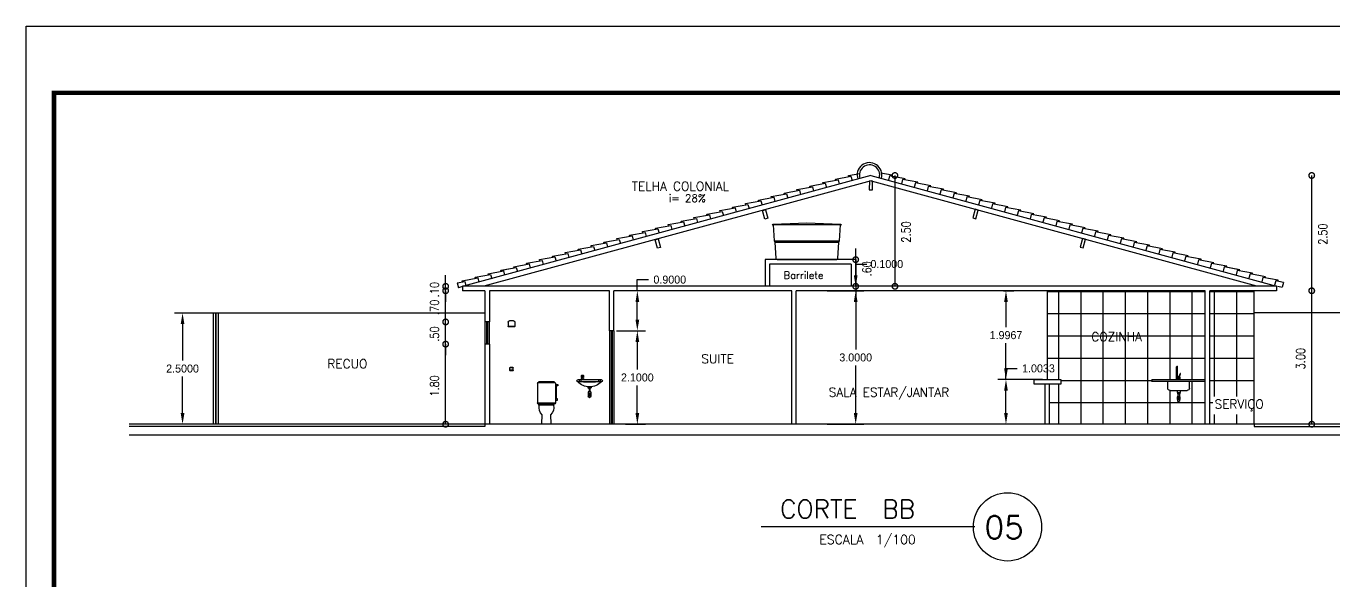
# Model space of a CAD drawing. Extents: x 1223 to 2114, y 507 to 973.
# Drawn here: x 1605.58 to 1634.99, y 630.42 to 642.89 of the extents above; entities that cross this region are included whole.
import ezdxf

# ---------------------------------------------------------------- set-up
doc = ezdxf.new("R2010")
doc.units = 0
doc.header["$MEASUREMENT"] = 0
doc.layers.get('0').update_dxf_attribs({"linetype": 'CONTINUOUS'})
doc.layers.get('DEFPOINTS').update_dxf_attribs({"linetype": 'CONTINUOUS'})
for name, color, linetype in [('BANHO_COZINHA', 7, 'CONTINUOUS'), ('CAIXA_DAGUA', 4, 'CONTINUOUS'), ('FORMATO', 4, 'CONTINUOUS'), ('JANELAS', 8, 'CONTINUOUS'), ('PAREDE', 2, 'CONTINUOUS'), ('PAREDES', 2, 'CONTINUOUS'), ('PILARES', 5, 'CONTINUOUS'), ('REBAIXO', 8, 'CONTINUOUS')]:
    doc.layers.add(name, color=color, linetype=linetype)
doc.styles.add('PADRAO_TXT', font='romans.shx')
doc.styles.add('REG80', font='romans.shx', dxfattribs={"width": 0.8, "height": 0.2})
doc.styles.add('ROMANS', font='romans', dxfattribs={"height": 0.1})
doc.dimstyles.get("Standard").update_dxf_attribs({"dimtxt": 0.18, "dimasz": 0.18, "dimexe": 0.18, "dimexo": 0.0625, "dimgap": 0.09, "dimtad": 0, "dimtih": 1, "dimtoh": 1, "dimdec": 4, "dimzin": 0, "dimdsep": 46, "dimtxsty": 'Standard', "dimcen": 0.09, "dimadec": 0, "dimazin": 0, "dimtfac": 1, "dimtdec": 4, "dimtofl": 0, "dimtmove": 0, "dimatfit": 3, "dimfxl": 0, "dimtolj": 1, "dimtzin": 0, "dimarcsym": 0})

# ---------------------------------------------------------------- blocks, each defined once
blk = doc.blocks.new('CUBA1F')
at = {"layer": 'BANHO_COZINHA'}
for p, q in [((-0.243, 0.8), (0.242, 0.8)), ((-0.243, 0.65), (-0.243, 0.8)), ((0.192, 0.6), (-0.193, 0.6)), ((0.14, 0.6), (-0.14, 0.6)), ((0.14, 0.6), (-0.14, 0.6)), ((0.032, 0.6), (-0.033, 0.6)), ((0.032, 0.595), (-0.033, 0.595)), ((0.242, 0.65), (0.242, 0.8)), ((0.032, 0.555), (-0.033, 0.555)), ((0.03, 0.452), (-0.03, 0.452)), ((0.03, 0.439), (-0.03, 0.439)), ((0.03, 0.431), (-0.03, 0.431)), ((0.03, 0.419), (-0.03, 0.419)), ((0.03, 0.41), (-0.03, 0.41)), ((0.03, 0.397), (-0.03, 0.397)), ((0.027, 0.545), (-0.027, 0.545)), ((0.027, 0.525), (-0.027, 0.525)), ((0.025, 0.47), (-0.025, 0.47))]:
    blk.add_line(p, q, dxfattribs=at)
for points in [[(-0.033, 0.6), (-0.033, 0.555)], [(0.032, 0.6), (0.032, 0.555)], [(-0.03, 0.452), (-0.03, 0.439)], [(-0.03, 0.431), (-0.03, 0.419)], [(-0.03, 0.41), (-0.03, 0.397)], [(-0.027, 0.545), (-0.027, 0.525)], [(-0.025, 0.555), (-0.025, 0.545)], [(-0.025, 0.47), (-0.025, 0.452)], [(-0.025, 0.439), (-0.025, 0.431)], [(-0.025, 0.419), (-0.025, 0.41)], [(-0.025, 0.397), (-0.025, 0.355)], [(-0.018, 0.525), (-0.018, 0.47)], [(0.018, 0.525), (0.018, 0.47)], [(0.025, 0.555), (0.025, 0.545)], [(0.025, 0.47), (0.025, 0.452)], [(0.025, 0.439), (0.025, 0.431)], [(0.025, 0.419), (0.025, 0.41)], [(0.025, 0.397), (0.025, 0.355)], [(0.027, 0.545), (0.027, 0.525)], [(0.03, 0.452), (0.03, 0.439)], [(0.03, 0.431), (0.03, 0.419)], [(0.03, 0.41), (0.03, 0.397)]]:
    blk.add_lwpolyline(points, dxfattribs=at)
for centre, radius, start, end in [((-0.193, 0.65), 0.05, 180, 270), ((0.192, 0.65), 0.05, 270, 0), ((0, 0.381), 0.0362, 226.3972, 313.6028)]:
    blk.add_arc(centre, radius, start, end, dxfattribs=at)
blk = doc.blocks.new('CXC1000L')
at = {"layer": 'CAIXA_DAGUA'}
for p, q in [((0.737, 0.425), (-0.737, 0.425)), ((0.722, 0.39), (-0.722, 0.39))]:
    blk.add_line(p, q, dxfattribs=at)
blk.add_lwpolyline([(-0.76, 0.8), (-0.78, 0.78), (0.78, 0.78), (0.76, 0.8), (0, 0.83)], close=True, dxfattribs=at)
blk.add_lwpolyline([(0.76, 0.78), (0.737, 0.425), (0.722, 0.39), (0.7, 0.027, -0.395965), (0.671, 0), (-0.671, 0, -0.395965), (-0.7, 0.027), (-0.722, 0.39), (-0.737, 0.425), (-0.76, 0.78)], format="xyb", dxfattribs=at)
blk = doc.blocks.new('VASOCXF')
at = {"layer": 'BANHO_COZINHA'}
for p, q in [((-0.195, 0.892), (-0.248, 0.892)), ((-0.248, 0.892), (-0.248, 0.862)), ((-0.195, 0.92), (-0.195, 0.48)), ((-0.193, 0.93), (0.203, 0.93)), ((-0.165, 0.95), (0.175, 0.95)), ((0.205, 0.92), (0.205, 0.48)), ((-0.248, 0.862), (-0.195, 0.862)), ((-0.223, 0.58), (-0.223, 0.862)), ((-0.195, 0.475), (0.205, 0.475)), ((-0.165, 0.45), (-0.156, 0.45)), ((-0.156, 0.45), (0.166, 0.45)), ((-0.156, 0.428), (0.166, 0.428)), ((0.166, 0.45), (0.175, 0.45)), ((-0.099, 0.01), (-0.09, 0.21)), ((-0.089, 0), (0.1, 0)), ((0.11, 0.01), (0.1, 0.21))]:
    blk.add_line(p, q, dxfattribs=at)
blk.add_lwpolyline([(-0.206, 0.58), (-0.239, 0.58), (-0.239, 0.535), (-0.206, 0.535)], close=True, dxfattribs=at)
for centre, radius, start, end in [((-0.165, 0.92), 0.03, 90, 180), ((0.175, 0.92), 0.03, 0, 90), ((-0.165, 0.48), 0.03, 180, 270), ((-0.155, 0.439), 0.0111, 95.7268, 264.2732), ((0.07, 0.377), 0.231, 167.3181, 226.3748), ((-0.059, 0.377), 0.231, 313.6252, 12.6819), ((0.165, 0.439), 0.0111, 275.7268, 84.2732), ((0.175, 0.48), 0.03, 270, 0), ((-0.089, 0.01), 0.01, 177.2737, 270), ((0.1, 0.01), 0.01, 270, 2.7263)]:
    blk.add_arc(centre, radius, start, end, dxfattribs=at)
blk = doc.blocks.new('CHUVF')
at = {"layer": 'BANHO_COZINHA'}
for p, q in [((-0.076, 2.23), (-0.076, 2.138)), ((-0.066, 2.119), (-0.073, 2.131)), ((-0.066, 2.128), (0.066, 2.128)), ((-0.066, 2.119), (0.066, 2.119)), ((-0.046, 2.26), (0.046, 2.26)), ((0.066, 2.119), (0.073, 2.131)), ((0.076, 2.23), (0.076, 2.138)), ((-0.039, 1.145), (-0.039, 1.197)), ((-0.039, 1.197), (0.039, 1.197)), ((-0.029, 1.207), (0.029, 1.207)), ((0.039, 1.145), (0.039, 1.197)), ((-0.039, 1.145), (0.039, 1.145)), ((-0.029, 1.135), (0.029, 1.135))]:
    blk.add_line(p, q, dxfattribs=at)
for centre, radius, start, end in [((-0.046, 2.23), 0.03, 90, 180), ((-0.066, 2.138), 0.01, 180, 270), ((0.046, 2.23), 0.03, 0, 90), ((0.066, 2.138), 0.01, 270, 0), ((-0.029, 1.197), 0.01, 90, 180), ((0.029, 1.197), 0.01, 0, 90), ((-0.029, 1.145), 0.01, 180, 270), ((0.029, 1.145), 0.01, 270, 360)]:
    blk.add_arc(centre, radius, start, end, dxfattribs=at)
blk = doc.blocks.new('LAVAT2F')
at = {"layer": 'BANHO_COZINHA'}
for p, q in [((0.136, 0.891), (0.136, 0.857)), ((0.186, 0.886), (0.136, 0.886)), ((0.186, 0.884), (0.136, 0.884)), ((0.177, 0.9), (0.145, 0.9)), ((0.186, 0.891), (0.186, 0.857)), ((-0.266, 0.8), (0.266, 0.8)), ((-0.266, 0.756), (0.266, 0.756)), ((-0.235, 0.8), (-0.235, 0.756)), ((-0.198, 0.8), (-0.198, 0.756)), ((-0.034, 0.641), (-0.034, 0.621)), ((-0.034, 0.624), (0.038, 0.624)), ((-0.034, 0.621), (-0.014, 0.601)), ((-0.034, 0.621), (0.038, 0.621)), ((-0.023, 0.621), (0.027, 0.621)), ((-0.014, 0.601), (0.018, 0.601)), ((-0.008, 0.601), (-0.008, 0.531)), ((0.012, 0.601), (0.012, 0.531)), ((0.018, 0.601), (0.038, 0.621)), ((0.038, 0.641), (0.038, 0.621)), ((0.136, 0.822), (0.136, 0.806)), ((0.186, 0.806), (0.136, 0.806)), ((0.143, 0.821), (0.154, 0.877)), ((0.179, 0.821), (0.143, 0.821)), ((0.148, 0.848), (0.145, 0.848)), ((0.145, 0.831), (0.145, 0.831)), ((0.15, 0.8), (0.15, 0.806)), ((0.154, 0.877), (0.167, 0.877)), ((0.179, 0.821), (0.167, 0.877)), ((0.17, 0.8), (0.17, 0.806)), ((0.177, 0.848), (0.173, 0.848)), ((0.177, 0.831), (0.177, 0.831)), ((0.186, 0.822), (0.186, 0.806)), ((0.198, 0.8), (0.198, 0.756)), ((0.235, 0.8), (0.235, 0.756)), ((-0.03, 0.491), (0.034, 0.491)), ((-0.03, 0.491), (-0.03, 0.486)), ((-0.03, 0.486), (0.034, 0.486)), ((-0.03, 0.479), (0.034, 0.479)), ((-0.03, 0.479), (-0.03, 0.474)), ((-0.03, 0.474), (0.034, 0.474)), ((-0.03, 0.466), (0.034, 0.466)), ((-0.03, 0.466), (-0.03, 0.461)), ((-0.03, 0.461), (0.034, 0.461)), ((-0.03, 0.436), (0.034, 0.436)), ((-0.03, 0.436), (-0.03, 0.431)), ((-0.03, 0.431), (0.034, 0.431)), ((-0.028, 0.531), (0.032, 0.531)), ((-0.028, 0.531), (-0.028, 0.491)), ((-0.028, 0.486), (-0.028, 0.479)), ((-0.028, 0.474), (-0.028, 0.466)), ((-0.028, 0.461), (-0.028, 0.436)), ((-0.028, 0.431), (-0.028, 0.426)), ((0.032, 0.531), (0.032, 0.491)), ((0.032, 0.486), (0.032, 0.479)), ((0.032, 0.474), (0.032, 0.466)), ((0.032, 0.461), (0.032, 0.436)), ((0.032, 0.431), (0.032, 0.426)), ((0.034, 0.491), (0.034, 0.486)), ((0.034, 0.479), (0.034, 0.474)), ((0.034, 0.466), (0.034, 0.461)), ((0.034, 0.436), (0.034, 0.431))]:
    blk.add_line(p, q, dxfattribs=at)
for centre, radius, start, end in [((0.145, 0.891), 0.009, 90, 180), ((0.177, 0.891), 0.009, 0, 90), ((-0.266, 0.778), 0.0221, 90, 270), ((0, 1.005), 0.365, 223.0946, 316.9054), ((0, 3.752), 3.009, 264.9215, 275.0785), ((0.145, 0.857), 0.009, 180, 270), ((0.145, 0.822), 0.009, 90, 180), ((0.161, 0.873), 0.00817, 32.9909, 147.0091), ((0.177, 0.857), 0.009, 270, 0), ((0.177, 0.822), 0.009, 0, 90), ((0.266, 0.778), 0.0221, 270, 90), ((0.002, 0.426), 0.03, 180, 0)]:
    blk.add_arc(centre, radius, start, end, dxfattribs=at)
blk = doc.blocks.new('*X214')
at = {"color": 0}
for p, q in [((1628.551, 636.932), (1632.101, 636.932)), ((1628.809, 634.95), (1628.809, 636.946)), ((1629.309, 633.946), (1629.309, 636.946)), ((1629.809, 633.946), (1629.809, 636.946)), ((1630.309, 633.946), (1630.309, 636.946)), ((1630.809, 633.946), (1630.809, 636.946)), ((1631.309, 634.946), (1631.309, 636.946)), ((1631.809, 634.946), (1631.809, 636.946)), ((1632.201, 636.932), (1633.201, 636.932)), ((1632.309, 634.566), (1632.309, 636.946)), ((1632.809, 634.566), (1632.809, 636.946)), ((1628.551, 636.432), (1632.101, 636.432)), ((1632.201, 636.432), (1633.201, 636.432)), ((1628.551, 635.932), (1632.101, 635.932)), ((1632.201, 635.932), (1633.201, 635.932)), ((1628.551, 635.432), (1632.101, 635.432)), ((1632.201, 635.432), (1633.201, 635.432)), ((1628.809, 633.946), (1628.809, 634.85)), ((1628.851, 634.932), (1630.901, 634.932)), ((1631.309, 633.946), (1631.309, 634.707)), ((1631.809, 633.946), (1631.809, 634.907)), ((1632.201, 634.932), (1633.201, 634.932)), ((1628.601, 634.432), (1632.101, 634.432)), ((1632.201, 634.432), (1632.274, 634.432)), ((1632.309, 633.946), (1632.309, 634.166)), ((1632.809, 633.946), (1632.809, 634.166))]:
    blk.add_line(p, q, dxfattribs=at)
blk = doc.blocks.new('*D621')
at = {"layer": 'DEFPOINTS', "color": 0, "transparency": 16777216}
for p in [(1609.101, 636.446), (1610.472, 636.446), (1610.472, 633.946)]:
    blk.add_point(p, dxfattribs=at)
at = {"layer": 'PAREDE', "color": 0, "lineweight": -2, "transparency": 16777216}
for p, q in [((1610.41, 636.446), (1608.921, 636.446)), ((1610.41, 633.946), (1608.921, 633.946))]:
    blk.add_line(p, q, dxfattribs=at)
at = {"layer": 'PAREDE', "color": 7, "lineweight": -2, "transparency": 16777216}
for p, q in [((1609.101, 636.196), (1609.101, 635.376)), ((1609.101, 634.196), (1609.101, 635.016))]:
    blk.add_line(p, q, dxfattribs=at)
at = {"layer": 'PAREDE', "color": 7, "transparency": 16777216}
for points in [[(1609.059, 636.196), (1609.143, 636.196), (1609.101, 636.446)], [(1609.059, 634.196), (1609.143, 634.196), (1609.101, 633.946)]]:
    blk.add_solid(points, dxfattribs=at)
at = {"layer": 'PAREDE', "color": 0, "transparency": 16777216, "insert": (1609.101, 635.196), "char_height": 0.18, "attachment_point": 5}
blk.add_mtext('\\A1;2.5000', dxfattribs=at)
blk = doc.blocks.new('*D622')
at = {"layer": 'DEFPOINTS', "color": 0, "transparency": 16777216}
for p in [(1618.801, 636.046), (1619.329, 636.046), (1619.002, 633.946)]:
    blk.add_point(p, dxfattribs=at)
at = {"layer": 'PAREDE', "color": 0, "lineweight": -2, "transparency": 16777216}
for p, q in [((1618.863, 636.046), (1619.509, 636.046)), ((1619.065, 633.946), (1619.509, 633.946))]:
    blk.add_line(p, q, dxfattribs=at)
at = {"layer": 'PAREDE', "color": 7, "lineweight": -2, "transparency": 16777216}
for p, q in [((1619.329, 635.796), (1619.329, 635.176)), ((1619.329, 634.196), (1619.329, 634.816))]:
    blk.add_line(p, q, dxfattribs=at)
at = {"layer": 'PAREDE', "color": 7, "transparency": 16777216}
for points in [[(1619.288, 635.796), (1619.371, 635.796), (1619.329, 636.046)], [(1619.288, 634.196), (1619.371, 634.196), (1619.329, 633.946)]]:
    blk.add_solid(points, dxfattribs=at)
at = {"layer": 'PAREDE', "color": 0, "transparency": 16777216, "insert": (1619.329, 634.996), "char_height": 0.18, "attachment_point": 5}
blk.add_mtext('\\A1;2.1000', dxfattribs=at)
blk = doc.blocks.new('*D623')
at = {"layer": 'DEFPOINTS', "color": 0, "transparency": 16777216}
for p in [(1619.329, 636.946), (1619.54, 636.946), (1618.801, 636.046)]:
    blk.add_point(p, dxfattribs=at)
at = {"layer": 'PAREDE', "color": 7, "lineweight": -2, "transparency": 16777216}
for p, q in [((1619.329, 636.946), (1619.329, 637.196)), ((1619.329, 637.196), (1619.579, 637.196)), ((1619.329, 636.296), (1619.329, 636.696))]:
    blk.add_line(p, q, dxfattribs=at)
at = {"layer": 'PAREDE', "color": 0, "lineweight": -2, "transparency": 16777216}
for p, q in [((1619.477, 636.946), (1619.149, 636.946)), ((1618.863, 636.046), (1619.509, 636.046))]:
    blk.add_line(p, q, dxfattribs=at)
at = {"layer": 'PAREDE', "color": 7, "transparency": 16777216}
for points in [[(1619.288, 636.696), (1619.371, 636.696), (1619.329, 636.946)], [(1619.288, 636.296), (1619.371, 636.296), (1619.329, 636.046)]]:
    blk.add_solid(points, dxfattribs=at)
at = {"layer": 'PAREDE', "color": 0, "transparency": 16777216, "insert": (1620.059, 637.196), "char_height": 0.18, "attachment_point": 5}
blk.add_mtext('\\A1;0.9000', dxfattribs=at)
blk = doc.blocks.new('*D624')
at = {"layer": 'DEFPOINTS', "color": 0, "transparency": 16777216}
for p in [(1623.534, 636.946), (1624.24, 636.946), (1623.534, 633.946)]:
    blk.add_point(p, dxfattribs=at)
at = {"layer": 'PAREDE', "color": 0, "lineweight": -2, "transparency": 16777216}
for p, q in [((1623.597, 636.946), (1624.42, 636.946)), ((1623.597, 633.946), (1624.42, 633.946))]:
    blk.add_line(p, q, dxfattribs=at)
at = {"layer": 'PAREDE', "color": 7, "lineweight": -2, "transparency": 16777216}
for p, q in [((1624.24, 636.696), (1624.24, 635.626)), ((1624.24, 634.196), (1624.24, 635.266))]:
    blk.add_line(p, q, dxfattribs=at)
at = {"layer": 'PAREDE', "color": 7, "transparency": 16777216}
for points in [[(1624.198, 636.696), (1624.282, 636.696), (1624.24, 636.946)], [(1624.198, 634.196), (1624.282, 634.196), (1624.24, 633.946)]]:
    blk.add_solid(points, dxfattribs=at)
at = {"layer": 'PAREDE', "color": 0, "transparency": 16777216, "insert": (1624.24, 635.446), "char_height": 0.18, "attachment_point": 5}
blk.add_mtext('\\A1;3.0000', dxfattribs=at)
blk = doc.blocks.new('*D625')
at = {"layer": 'DEFPOINTS', "color": 0, "transparency": 16777216}
for p in [(1624.24, 637.046), (1624.784, 637.046), (1623.534, 636.946)]:
    blk.add_point(p, dxfattribs=at)
at = {"layer": 'PAREDE', "color": 7, "lineweight": -2, "transparency": 16777216}
for p, q in [((1624.24, 637.296), (1624.24, 637.546)), ((1624.24, 637.546), (1624.49, 637.546)), ((1624.24, 636.696), (1624.24, 636.446))]:
    blk.add_line(p, q, dxfattribs=at)
at = {"layer": 'PAREDE', "color": 0, "lineweight": -2, "transparency": 16777216}
for p, q in [((1624.721, 637.046), (1624.06, 637.046)), ((1623.597, 636.946), (1624.42, 636.946))]:
    blk.add_line(p, q, dxfattribs=at)
at = {"layer": 'PAREDE', "color": 7, "transparency": 16777216}
for points in [[(1624.198, 637.296), (1624.282, 637.296), (1624.24, 637.046)], [(1624.198, 636.696), (1624.282, 636.696), (1624.24, 636.946)]]:
    blk.add_solid(points, dxfattribs=at)
at = {"layer": 'PAREDE', "color": 0, "transparency": 16777216, "insert": (1624.94, 637.546), "char_height": 0.18, "attachment_point": 5}
blk.add_mtext('\\A1;0.1000', dxfattribs=at)
blk = doc.blocks.new('_DOTSMALL')
at = {"color": 0, "linetype": 'ByBlock', "const_width": 0.5}
blk.add_lwpolyline([(-0.0625, 0, 1), (0.0625, 0, 1)], format="xyb", close=True, dxfattribs=at)
blk = doc.blocks.new('*U215')
at = {"color": 3, "style": 'REG80', "width": 0.8}
blk.add_text('.60', height=0.2, rotation=90, dxfattribs=at).set_placement((1624.59, 637.269))
blk = doc.blocks.new('*D626')
at = {"layer": 'DEFPOINTS', "color": 0, "transparency": 16777216}
for p in [(1627.62, 634.95), (1628.501, 634.95), (1628.501, 633.946)]:
    blk.add_point(p, dxfattribs=at)
at = {"layer": 'PAREDE', "color": 7, "lineweight": -2, "transparency": 16777216}
for p, q in [((1627.62, 634.95), (1627.62, 635.2)), ((1627.62, 635.2), (1627.87, 635.2)), ((1627.62, 634.196), (1627.62, 634.7))]:
    blk.add_line(p, q, dxfattribs=at)
at = {"layer": 'PAREDE', "color": 0, "lineweight": -2, "transparency": 16777216}
for p, q in [((1628.438, 634.95), (1627.44, 634.95)), ((1628.438, 633.946), (1627.44, 633.946))]:
    blk.add_line(p, q, dxfattribs=at)
at = {"layer": 'PAREDE', "color": 7, "transparency": 16777216}
for points in [[(1627.578, 634.7), (1627.661, 634.7), (1627.62, 634.95)], [(1627.578, 634.196), (1627.661, 634.196), (1627.62, 633.946)]]:
    blk.add_solid(points, dxfattribs=at)
at = {"layer": 'PAREDE', "color": 0, "transparency": 16777216, "insert": (1628.35, 635.2), "char_height": 0.18, "attachment_point": 5}
blk.add_mtext('\\A1;1.0033', dxfattribs=at)
blk = doc.blocks.new('*D627')
at = {"layer": 'DEFPOINTS', "color": 0, "transparency": 16777216}
for p in [(1627.501, 636.946), (1627.62, 636.946), (1628.501, 634.95)]:
    blk.add_point(p, dxfattribs=at)
at = {"layer": 'PAREDE', "color": 0, "lineweight": -2, "transparency": 16777216}
for p, q in [((1627.563, 636.946), (1627.8, 636.946)), ((1628.438, 634.95), (1627.44, 634.95))]:
    blk.add_line(p, q, dxfattribs=at)
at = {"layer": 'PAREDE', "color": 7, "lineweight": -2, "transparency": 16777216}
for p, q in [((1627.62, 636.696), (1627.62, 636.128)), ((1627.62, 635.2), (1627.62, 635.768))]:
    blk.add_line(p, q, dxfattribs=at)
at = {"layer": 'PAREDE', "color": 7, "transparency": 16777216}
for points in [[(1627.578, 636.696), (1627.661, 636.696), (1627.62, 636.946)], [(1627.578, 635.2), (1627.661, 635.2), (1627.62, 634.95)]]:
    blk.add_solid(points, dxfattribs=at)
at = {"layer": 'PAREDE', "color": 0, "transparency": 16777216, "insert": (1627.62, 635.948), "char_height": 0.18, "attachment_point": 5}
blk.add_mtext('\\A1;1.9967', dxfattribs=at)
blk = doc.blocks.new('*U101')
at = {"color": 3, "style": 'REG80', "width": 0.8}
blk.add_text('3.00', height=0.2, rotation=90, dxfattribs=at).set_placement((1634.346, 635.18))
blk = doc.blocks.new('*D100')
at = {"transparency": 16777216}
blk.add_line((1634.496, 633.946), (1634.496, 636.946), dxfattribs=at)
at = {"layer": 'DEFPOINTS', "color": 0, "transparency": 16777216}
for p in [(1632.201, 636.946), (1634.496, 636.946), (1632.201, 633.946)]:
    blk.add_point(p, dxfattribs=at)
at = {"transparency": 16777216, "xscale": 0.25, "yscale": 0.25, "zscale": 0.25}
for p, rotation in [((1634.496, 636.946), 90), ((1634.496, 633.946), 270)]:
    blk.add_blockref('_DOTSMALL', p, dxfattribs=dict(at, rotation=rotation))
at = {"layer": 'PILARES', "transparency": 16777216}
blk.add_blockref('*U101', (0, 0), dxfattribs=at)
blk = doc.blocks.new('*U103')
at = {"color": 3, "style": 'REG80', "width": 0.8}
blk.add_text('1.80', height=0.2, rotation=90, dxfattribs=at).set_placement((1614.868, 634.568))
blk = doc.blocks.new('*D102')
at = {"transparency": 16777216}
blk.add_line((1615.018, 633.946), (1615.018, 635.746), dxfattribs=at)
at = {"layer": 'DEFPOINTS', "color": 0, "transparency": 16777216}
for p in [(1615.018, 635.746), (1615.901, 635.746), (1615.901, 633.946)]:
    blk.add_point(p, dxfattribs=at)
at = {"transparency": 16777216, "xscale": 0.25, "yscale": 0.25, "zscale": 0.25}
for p, rotation in [((1615.018, 635.746), 90), ((1615.018, 633.946), 270)]:
    blk.add_blockref('_DOTSMALL', p, dxfattribs=dict(at, rotation=rotation))
at = {"layer": 'PILARES', "transparency": 16777216}
blk.add_blockref('*U103', (0, 0), dxfattribs=at)
blk = doc.blocks.new('*U105')
at = {"color": 3, "style": 'REG80', "width": 0.8}
blk.add_text('.50', height=0.2, rotation=90, dxfattribs=at).set_placement((1614.868, 635.802))
blk = doc.blocks.new('*D104')
at = {"transparency": 16777216}
for p, q in [((1615.018, 636.246), (1615.018, 636.496)), ((1615.018, 635.746), (1615.018, 636.246)), ((1615.018, 635.746), (1615.018, 635.496))]:
    blk.add_line(p, q, dxfattribs=at)
at = {"layer": 'DEFPOINTS', "color": 0, "transparency": 16777216}
for p in [(1615.018, 636.246), (1615.901, 636.246), (1615.901, 635.746)]:
    blk.add_point(p, dxfattribs=at)
at = {"transparency": 16777216, "xscale": 0.25, "yscale": 0.25, "zscale": 0.25}
for p, rotation in [((1615.018, 636.246), 270), ((1615.018, 635.746), 90)]:
    blk.add_blockref('_DOTSMALL', p, dxfattribs=dict(at, rotation=rotation))
at = {"layer": 'PILARES', "transparency": 16777216}
blk.add_blockref('*U105', (0, 0), dxfattribs=at)
blk = doc.blocks.new('*U107')
at = {"color": 3, "style": 'REG80', "width": 0.8}
blk.add_text('.70', height=0.2, rotation=90, dxfattribs=at).set_placement((1614.868, 636.402))
blk = doc.blocks.new('*D106')
at = {"transparency": 16777216}
blk.add_line((1615.018, 636.246), (1615.018, 636.946), dxfattribs=at)
at = {"layer": 'DEFPOINTS', "color": 0, "transparency": 16777216}
for p in [(1615.018, 636.946), (1615.901, 636.946), (1615.901, 636.246)]:
    blk.add_point(p, dxfattribs=at)
at = {"transparency": 16777216, "xscale": 0.25, "yscale": 0.25, "zscale": 0.25}
for p, rotation in [((1615.018, 636.946), 90), ((1615.018, 636.246), 270)]:
    blk.add_blockref('_DOTSMALL', p, dxfattribs=dict(at, rotation=rotation))
at = {"layer": 'PILARES', "transparency": 16777216}
blk.add_blockref('*U107', (0, 0), dxfattribs=at)
blk = doc.blocks.new('*U109')
at = {"color": 3, "style": 'REG80', "width": 0.8}
blk.add_text('.10', height=0.2, rotation=90, dxfattribs=at).set_placement((1614.868, 636.801))
blk = doc.blocks.new('*D108')
at = {"transparency": 16777216}
for p, q in [((1615.018, 637.045), (1615.018, 637.295)), ((1615.018, 636.946), (1615.018, 637.045)), ((1615.018, 636.946), (1615.018, 636.696))]:
    blk.add_line(p, q, dxfattribs=at)
at = {"layer": 'DEFPOINTS', "color": 0, "transparency": 16777216}
for p in [(1615.018, 637.045), (1615.874, 637.045), (1615.901, 636.946)]:
    blk.add_point(p, dxfattribs=at)
at = {"transparency": 16777216, "xscale": 0.25, "yscale": 0.25, "zscale": 0.25}
for p, rotation in [((1615.018, 637.045), 270), ((1615.018, 636.946), 90)]:
    blk.add_blockref('_DOTSMALL', p, dxfattribs=dict(at, rotation=rotation))
at = {"layer": 'PILARES', "transparency": 16777216}
blk.add_blockref('*U109', (0, 0), dxfattribs=at)

msp = doc.modelspace()

# ---------------------------------------------------------------- linework, layer by layer
at = {"color": 7, "linetype": 'ByBlock'}
for p, q in [((1625.12247, 639.53763), (1625.12247, 637.0463)), ((1624.24012, 637.6463), (1624.24012, 637.8963)), ((1624.24012, 637.0463), (1624.24012, 637.6463)), ((1624.24012, 637.0463), (1624.24012, 636.7963))]:
    msp.add_line(p, q, dxfattribs=at)
msp.add_line((1634.49557, 636.9463), (1634.49557, 639.53763))
msp.add_lwpolyline([(1642.70881, 642.89492), (1642.70881, 616.64492), (1605.58381, 616.64492), (1605.58381, 642.89492)], close=True)
at = {"const_width": 0.1}
msp.add_lwpolyline([(1642.08381, 641.39492), (1642.08381, 617.26992), (1606.20881, 617.26992), (1606.20881, 641.39492)], close=True, dxfattribs=at)
at = {"layer": 'BANHO_COZINHA'}
for p, q in [((1631.45579, 634.9463), (1631.45579, 635.23654)), ((1631.47838, 635.18428), (1631.45579, 635.18428)), ((1631.45807, 635.18675), (1631.45807, 635.23654)), ((1631.47611, 635.18675), (1631.45807, 635.18675)), ((1631.47611, 635.18675), (1631.47611, 635.23654)), ((1631.47838, 635.00182), (1631.47838, 635.23654)), ((1631.51463, 635.00182), (1631.53353, 635.08128)), ((1631.52566, 635.00182), (1631.54396, 635.0788)), ((1632.10073, 634.9463), (1630.90073, 634.9463)), ((1630.90073, 634.90695), (1630.90073, 634.9463)), ((1630.90073, 634.9463), (1630.90073, 634.90695)), ((1632.10073, 634.90695), (1630.90073, 634.90695)), ((1632.10073, 634.90695), (1632.10073, 634.9463))]:
    msp.add_line(p, q, dxfattribs=at)
for points in [[(1631.46655, 634.97775), (1631.53501, 634.97775), (1631.53501, 635.00182), (1631.46655, 635.00182)], [(1631.46679, 634.97775), (1631.53525, 634.97775), (1631.53525, 635.00182), (1631.46679, 635.00182)], [(1631.48693, 635.00182), (1631.51463, 635.00182), (1631.51463, 635.01735), (1631.48693, 635.01735)], [(1631.48717, 635.00182), (1631.51488, 635.00182), (1631.51488, 635.01735), (1631.48717, 635.01735)]]:
    msp.add_lwpolyline(points, close=True, dxfattribs=at)
for points in [[(1631.4713, 634.9463), (1631.4713, 634.97775), (1631.52835, 634.97775), (1631.52835, 634.9463)], [(1631.47154, 634.9463), (1631.47154, 634.97775), (1631.52859, 634.97775), (1631.52859, 634.9463)]]:
    msp.add_lwpolyline(points, dxfattribs=at)
for centre, radius, start, end in [((1631.46708, 635.23654), 0.01129, 0, 180), ((1631.46708, 635.23654), 0.00883, 0, 180), ((1631.53875, 635.08004), 0.00536, 346.620534, 166.620534)]:
    msp.add_arc(centre, radius, start, end, dxfattribs=at)
at = {"layer": 'DEFPOINTS', "color": 0, "linetype": 'ByBlock'}
for p in [(1624.58244, 639.53763), (1622.20468, 637.6463), (1624.24012, 637.6463), (1624.24012, 637.6463), (1622.30468, 637.5463), (1622.30468, 637.5463), (1624.78377, 637.0463), (1624.78377, 637.0463), (1625.12247, 637.0463)]:
    msp.add_point(p, dxfattribs=at)
at = {"layer": 'FORMATO'}
for p, q in [((1609.80073, 633.9463), (1609.80073, 636.4463)), ((1609.80073, 636.4463), (1609.90073, 636.4463)), ((1609.84073, 636.4463), (1609.84073, 633.9463)), ((1609.86073, 633.9463), (1609.86073, 636.4463)), ((1609.90073, 636.4463), (1609.90073, 633.9463))]:
    msp.add_line(p, q, dxfattribs=at)
at = {"layer": 'JANELAS'}
for p, q in [((1633.20073, 633.9463), (1633.20073, 636.9463)), ((1609.90073, 636.4463), (1615.90073, 636.4463)), ((1639.14073, 636.4463), (1633.20073, 636.4463)), ((1633.20073, 633.9463), (1633.20073, 633.9463)), ((1633.20073, 633.9463), (1633.20073, 633.8963)), ((1633.20073, 633.8963), (1639.8137, 633.8963)), ((1626.91623, 631.6381), (1622.11425, 631.6381))]:
    msp.add_line(p, q, dxfattribs=at)
msp.add_circle((1627.6547, 631.6381), 0.76764, dxfattribs=at)
at = {"layer": 'PAREDE'}
for p, q in [((1633.70073, 637.0463), (1615.40073, 637.0463)), ((1615.40073, 637.0463), (1615.40073, 636.9463)), ((1633.70073, 637.0463), (1633.70073, 636.9463)), ((1615.90073, 636.9463), (1615.40073, 636.9463)), ((1615.90073, 636.9463), (1615.90073, 636.2463)), ((1616.00073, 636.9463), (1616.00073, 636.2463)), ((1618.70073, 636.9463), (1616.00073, 636.9463)), ((1618.70073, 636.0463), (1618.70073, 636.9463)), ((1618.80073, 636.0463), (1618.80073, 636.9463)), ((1622.80073, 636.9463), (1618.80073, 636.9463)), ((1622.80073, 633.9463), (1622.80073, 636.9463)), ((1622.90073, 633.9463), (1622.90073, 636.9463)), ((1632.10073, 636.9463), (1622.90073, 636.9463)), ((1632.10073, 633.9463), (1632.10073, 636.9463)), ((1633.70073, 636.9463), (1632.20073, 636.9463)), ((1632.20073, 633.9463), (1632.20073, 636.9463)), ((1616.00073, 636.2463), (1615.90073, 636.2463)), ((1618.80073, 636.0463), (1618.70073, 636.0463)), ((1616.00073, 635.7463), (1615.90073, 635.7463)), ((1615.90073, 635.7463), (1615.90073, 633.9463)), ((1616.00073, 635.7463), (1616.00073, 633.9463)), ((1612.80073, 633.9463), (1607.90073, 633.9463)), ((1636.30073, 633.9463), (1612.80073, 633.9463)), ((1612.80073, 633.6963), (1607.90073, 633.6963)), ((1636.30073, 633.6963), (1612.80073, 633.6963))]:
    msp.add_line(p, q, dxfattribs=at)
at = {"layer": 'REBAIXO'}
for p, q in [((1624.58244, 639.53763), (1615.42232, 637.0463)), ((1624.58593, 639.41422), (1615.87957, 637.0463)), ((1623.49827, 639.37749), (1623.84387, 639.44039)), ((1623.50502, 639.35267), (1623.49827, 639.37749)), ((1623.78775, 639.45622), (1624.13336, 639.51913)), ((1623.7945, 639.43141), (1623.78775, 639.45622)), ((1623.84387, 639.44039), (1623.87012, 639.3439)), ((1624.07724, 639.53495), (1624.33066, 639.58108)), ((1624.08399, 639.51014), (1624.07724, 639.53495)), ((1624.13336, 639.51913), (1624.1596, 639.42263)), ((1624.58244, 639.53763), (1633.70073, 637.0463)), ((1624.58593, 639.41422), (1633.25752, 637.05576)), ((1625.05984, 639.54441), (1624.80642, 639.59054)), ((1625.00372, 639.52858), (1624.97748, 639.43209)), ((1625.34933, 639.46568), (1625.00372, 639.52858)), ((1625.05309, 639.5196), (1625.05984, 639.54441)), ((1625.29321, 639.44985), (1625.26696, 639.35336)), ((1625.63881, 639.38695), (1625.29321, 639.44985)), ((1625.34258, 639.44087), (1625.34933, 639.46568)), ((1625.58269, 639.37112), (1625.55645, 639.27462)), ((1625.58269, 639.37112), (1625.55645, 639.27462)), ((1625.9283, 639.30821), (1625.58269, 639.37112)), ((1625.63206, 639.36213), (1625.63881, 639.38695)), ((1622.34033, 639.06256), (1622.68594, 639.12546)), ((1622.62982, 639.14129), (1622.97542, 639.2042)), ((1622.63657, 639.11648), (1622.62982, 639.14129)), ((1622.68594, 639.12546), (1622.71218, 639.02897)), ((1622.9193, 639.22002), (1623.26491, 639.28293)), ((1622.92605, 639.19521), (1622.9193, 639.22002)), ((1622.97542, 639.2042), (1623.00167, 639.1077)), ((1623.20879, 639.29875), (1623.55439, 639.36166)), ((1623.21553, 639.27394), (1623.20879, 639.29875)), ((1623.26491, 639.28293), (1623.29115, 639.18643)), ((1623.55439, 639.36166), (1623.58063, 639.26517)), ((1623.55439, 639.36166), (1623.58063, 639.26517)), ((1625.87217, 639.29239), (1625.84593, 639.19589)), ((1626.21778, 639.22948), (1625.87217, 639.29239)), ((1625.92155, 639.2834), (1625.9283, 639.30821)), ((1626.16166, 639.21365), (1626.13541, 639.11716)), ((1626.50726, 639.15075), (1626.16166, 639.21365)), ((1626.21103, 639.20467), (1626.21778, 639.22948)), ((1626.45114, 639.13492), (1626.4249, 639.03843)), ((1626.79675, 639.07201), (1626.45114, 639.13492)), ((1626.50052, 639.12593), (1626.50726, 639.15075)), ((1626.79, 639.0472), (1626.79675, 639.07201)), ((1621.1824, 638.74762), (1621.528, 638.81053)), ((1621.47188, 638.82636), (1621.81749, 638.88926)), ((1621.47863, 638.80154), (1621.47188, 638.82636)), ((1621.528, 638.81053), (1621.55425, 638.71404)), ((1621.528, 638.81053), (1621.55425, 638.71404)), ((1621.76136, 638.90509), (1622.10697, 638.968)), ((1621.76811, 638.88028), (1621.76136, 638.90509)), ((1621.81749, 638.88926), (1621.84373, 638.79277)), ((1621.81749, 638.88926), (1621.84373, 638.79277)), ((1622.05085, 638.98382), (1622.39645, 639.04673)), ((1622.0576, 638.95901), (1622.05085, 638.98382)), ((1622.10697, 638.968), (1622.13321, 638.8715)), ((1622.34708, 639.03774), (1622.34033, 639.06256)), ((1622.39645, 639.04673), (1622.4227, 638.95023)), ((1626.74063, 639.05619), (1626.71438, 638.95969)), ((1627.08623, 638.99328), (1626.74063, 639.05619)), ((1627.03011, 638.97745), (1627.00387, 638.88096)), ((1627.37572, 638.91455), (1627.03011, 638.97745)), ((1627.07948, 638.96847), (1627.08623, 638.99328)), ((1627.3196, 638.89872), (1627.29335, 638.80223)), ((1627.3196, 638.89872), (1627.29335, 638.80223)), ((1627.6652, 638.83581), (1627.3196, 638.89872)), ((1627.36897, 638.88973), (1627.37572, 638.91455)), ((1627.60908, 638.81999), (1627.58284, 638.72349)), ((1627.60908, 638.81999), (1627.58284, 638.72349)), ((1627.95469, 638.75708), (1627.60908, 638.81999)), ((1627.65845, 638.811), (1627.6652, 638.83581)), ((1620.02446, 638.43269), (1620.37006, 638.4956)), ((1620.31394, 638.51143), (1620.65955, 638.57433)), ((1620.32069, 638.48661), (1620.31394, 638.51143)), ((1620.37006, 638.4956), (1620.39631, 638.3991)), ((1620.60343, 638.59016), (1620.94903, 638.65306)), ((1620.61018, 638.56535), (1620.60343, 638.59016)), ((1620.65955, 638.57433), (1620.68579, 638.47784)), ((1620.89291, 638.66889), (1621.23852, 638.7318)), ((1620.89966, 638.64408), (1620.89291, 638.66889)), ((1620.94903, 638.65306), (1620.97528, 638.55657)), ((1621.18914, 638.72281), (1621.1824, 638.74762)), ((1621.23852, 638.7318), (1621.26476, 638.6353)), ((1627.89856, 638.74126), (1627.87232, 638.64476)), ((1628.24417, 638.67835), (1627.89856, 638.74126)), ((1627.94794, 638.73227), (1627.95469, 638.75708)), ((1628.18805, 638.66252), (1628.1618, 638.56603)), ((1628.53365, 638.59962), (1628.18805, 638.66252)), ((1628.23742, 638.65354), (1628.24417, 638.67835)), ((1628.47753, 638.58379), (1628.45129, 638.4873)), ((1628.82314, 638.52088), (1628.47753, 638.58379)), ((1628.52691, 638.5748), (1628.53365, 638.59962)), ((1628.76702, 638.50506), (1628.74077, 638.40856)), ((1629.11262, 638.44215), (1628.76702, 638.50506)), ((1628.81639, 638.49607), (1628.82314, 638.52088)), ((1619.15601, 638.19649), (1619.50161, 638.2594)), ((1619.16275, 638.17168), (1619.15601, 638.19649)), ((1619.44549, 638.27523), (1619.7911, 638.33813)), ((1619.45224, 638.25041), (1619.44549, 638.27523)), ((1619.50161, 638.2594), (1619.52786, 638.16291)), ((1619.73497, 638.35396), (1620.08058, 638.41687)), ((1619.74172, 638.32915), (1619.73497, 638.35396)), ((1619.7911, 638.33813), (1619.81734, 638.24164)), ((1619.7911, 638.33813), (1619.81734, 638.24164)), ((1620.03121, 638.40788), (1620.02446, 638.43269)), ((1620.08058, 638.41687), (1620.10682, 638.32037)), ((1629.0565, 638.42632), (1629.03026, 638.32983)), ((1629.40211, 638.36342), (1629.0565, 638.42632)), ((1629.10587, 638.41734), (1629.11262, 638.44215)), ((1629.34599, 638.34759), (1629.31974, 638.2511)), ((1629.34599, 638.34759), (1629.31974, 638.2511)), ((1629.69159, 638.28468), (1629.34599, 638.34759)), ((1629.39536, 638.3386), (1629.40211, 638.36342)), ((1629.63547, 638.26886), (1629.60923, 638.17236)), ((1629.98107, 638.20595), (1629.63547, 638.26886)), ((1629.68484, 638.25987), (1629.69159, 638.28468)), ((1629.92495, 638.19013), (1629.89871, 638.09363)), ((1630.27056, 638.12722), (1629.92495, 638.19013)), ((1629.97433, 638.18114), (1629.98107, 638.20595)), ((1617.99807, 637.88156), (1618.34367, 637.94447)), ((1618.28755, 637.96029), (1618.63316, 638.0232)), ((1618.2943, 637.93548), (1618.28755, 637.96029)), ((1618.34367, 637.94447), (1618.36992, 637.84797)), ((1618.57704, 638.03903), (1618.92264, 638.10193)), ((1618.58379, 638.01421), (1618.57704, 638.03903)), ((1618.63316, 638.0232), (1618.6594, 637.92671)), ((1618.86652, 638.11776), (1619.21213, 638.18067)), ((1618.87327, 638.09295), (1618.86652, 638.11776)), ((1618.92264, 638.10193), (1618.94889, 638.00544)), ((1619.21213, 638.18067), (1619.23837, 638.08417)), ((1630.21444, 638.11139), (1630.18819, 638.0149)), ((1630.56004, 638.04849), (1630.21444, 638.11139)), ((1630.26381, 638.10241), (1630.27056, 638.12722)), ((1630.50392, 638.03266), (1630.47768, 637.93616)), ((1630.84953, 637.96975), (1630.50392, 638.03266)), ((1630.55329, 638.02367), (1630.56004, 638.04849)), ((1630.79341, 637.95393), (1630.76716, 637.85743)), ((1631.13901, 637.89102), (1630.79341, 637.95393)), ((1630.84278, 637.94494), (1630.84953, 637.96975)), ((1616.84013, 637.56663), (1617.18574, 637.62954)), ((1617.12962, 637.64536), (1617.47522, 637.70827)), ((1617.13637, 637.62055), (1617.12962, 637.64536)), ((1617.18574, 637.62954), (1617.21198, 637.53304)), ((1617.4191, 637.7241), (1617.76471, 637.787)), ((1617.42585, 637.69928), (1617.4191, 637.7241)), ((1617.47522, 637.70827), (1617.50147, 637.61177)), ((1617.70858, 637.80283), (1618.05419, 637.86574)), ((1617.71533, 637.77802), (1617.70858, 637.80283)), ((1617.71533, 637.77802), (1617.70858, 637.80283)), ((1617.76471, 637.787), (1617.79095, 637.69051)), ((1617.76471, 637.787), (1617.79095, 637.69051)), ((1618.00482, 637.85675), (1617.99807, 637.88156)), ((1618.05419, 637.86574), (1618.08043, 637.76924)), ((1624.24012, 637.6463), (1622.20468, 637.6463)), ((1622.20468, 637.6463), (1622.20468, 637.0463)), ((1624.24012, 637.6463), (1624.24012, 637.05619)), ((1631.08289, 637.87519), (1631.05665, 637.7787)), ((1631.4285, 637.81229), (1631.08289, 637.87519)), ((1631.13226, 637.86621), (1631.13901, 637.89102)), ((1631.37238, 637.79646), (1631.34613, 637.69997)), ((1631.37238, 637.79646), (1631.34613, 637.69997)), ((1631.71798, 637.73355), (1631.37238, 637.79646)), ((1631.42175, 637.78747), (1631.4285, 637.81229)), ((1631.42175, 637.78747), (1631.4285, 637.81229)), ((1631.66186, 637.71773), (1631.63562, 637.62123)), ((1632.00746, 637.65482), (1631.66186, 637.71773)), ((1631.71123, 637.70874), (1631.71798, 637.73355)), ((1631.95134, 637.63899), (1631.9251, 637.5425)), ((1632.29695, 637.57609), (1631.95134, 637.63899)), ((1632.00072, 637.63001), (1632.00746, 637.65482)), ((1615.6822, 637.2517), (1616.0278, 637.31461)), ((1615.97168, 637.33043), (1616.31728, 637.39334)), ((1615.97843, 637.30562), (1615.97168, 637.33043)), ((1616.0278, 637.31461), (1616.05404, 637.21811)), ((1616.26116, 637.40916), (1616.60677, 637.47207)), ((1616.26791, 637.38435), (1616.26116, 637.40916)), ((1616.31054, 637.41815), (1616.60677, 637.47207)), ((1616.31054, 637.41815), (1616.34353, 637.29684)), ((1616.31728, 637.39334), (1616.34353, 637.29684)), ((1616.55065, 637.4879), (1616.89625, 637.5508)), ((1616.5574, 637.46308), (1616.55065, 637.4879)), ((1616.5574, 637.46308), (1616.55065, 637.4879)), ((1616.5574, 637.46308), (1616.55065, 637.4879)), ((1616.5574, 637.46308), (1616.55065, 637.4879)), ((1616.60677, 637.47207), (1616.63301, 637.37558)), ((1616.60677, 637.47207), (1616.63301, 637.37558)), ((1616.60677, 637.47207), (1616.63301, 637.37558)), ((1616.60677, 637.47207), (1616.63301, 637.37558)), ((1616.84688, 637.54182), (1616.84013, 637.56663)), ((1616.89625, 637.5508), (1616.9225, 637.45431)), ((1624.14012, 637.5463), (1622.30468, 637.5463)), ((1622.30468, 637.5463), (1622.30468, 637.0463)), ((1624.14012, 637.5463), (1624.14012, 637.05619)), ((1632.24083, 637.56026), (1632.21458, 637.46377)), ((1632.58643, 637.49736), (1632.24083, 637.56026)), ((1632.2902, 637.55128), (1632.29695, 637.57609)), ((1632.53031, 637.48153), (1632.50407, 637.38503)), ((1632.53031, 637.48153), (1632.50407, 637.38503)), ((1632.53031, 637.48153), (1632.50407, 637.38503)), ((1632.53031, 637.48153), (1632.50407, 637.38503)), ((1632.87592, 637.41862), (1632.53031, 637.48153)), ((1632.82655, 637.42761), (1632.53031, 637.48153)), ((1632.57968, 637.47254), (1632.58643, 637.49736)), ((1632.57968, 637.47254), (1632.58643, 637.49736)), ((1632.57968, 637.47254), (1632.58643, 637.49736)), ((1632.57968, 637.47254), (1632.58643, 637.49736)), ((1632.82655, 637.42761), (1632.79355, 637.3063)), ((1632.8198, 637.4028), (1632.79355, 637.3063)), ((1633.1654, 637.33989), (1632.8198, 637.4028)), ((1632.86917, 637.39381), (1632.87592, 637.41862)), ((1633.10928, 637.32406), (1633.08304, 637.22757)), ((1633.45489, 637.26116), (1633.10928, 637.32406)), ((1633.15865, 637.31508), (1633.1654, 637.33989)), ((1615.27553, 637.12559), (1615.44883, 637.15714)), ((1615.27553, 637.12559), (1615.30572, 637.01458)), ((1615.40073, 637.04042), (1615.30572, 637.01458)), ((1615.39271, 637.17297), (1615.73832, 637.23587)), ((1615.39946, 637.14815), (1615.39271, 637.17297)), ((1615.39946, 637.14815), (1615.39271, 637.17297)), ((1615.44883, 637.15714), (1615.47508, 637.06064)), ((1615.44883, 637.15714), (1615.47508, 637.06064)), ((1615.68894, 637.22689), (1615.6822, 637.2517)), ((1615.73832, 637.23587), (1615.76456, 637.13938)), ((1633.39877, 637.24533), (1633.37252, 637.14884)), ((1633.74437, 637.18242), (1633.39877, 637.24533)), ((1633.44814, 637.23634), (1633.45489, 637.26116)), ((1633.68825, 637.1666), (1633.66201, 637.0701)), ((1633.68825, 637.1666), (1633.66201, 637.0701)), ((1633.86156, 637.13505), (1633.68825, 637.1666)), ((1633.73636, 637.04988), (1633.83136, 637.02404)), ((1633.73762, 637.15761), (1633.74437, 637.18242)), ((1633.73762, 637.15761), (1633.74437, 637.18242)), ((1633.86156, 637.13505), (1633.83136, 637.02404)), ((1628.55073, 634.94962), (1628.55073, 636.9463)), ((1615.90073, 636.2463), (1615.90073, 635.7463)), ((1615.94073, 635.7463), (1615.94073, 636.2463)), ((1615.96073, 636.2463), (1615.96073, 635.7463)), ((1616.00073, 635.7463), (1616.00073, 636.2463)), ((1618.70073, 636.0463), (1618.70073, 633.9463)), ((1618.74073, 636.0463), (1618.74073, 633.9463)), ((1618.76073, 636.0463), (1618.76073, 633.9463)), ((1618.80073, 636.0463), (1618.80073, 633.9463)), ((1628.50073, 633.9463), (1628.50073, 634.84962)), ((1628.60073, 633.9463), (1628.60073, 634.84962)), ((1615.90073, 633.8963), (1607.90073, 633.8963)), ((1615.90073, 633.9463), (1615.90073, 633.8963))]:
    msp.add_line(p, q, dxfattribs=at)
for points in [[(1624.54596, 639.21516), (1624.61594, 639.21341), (1624.62092, 639.41335), (1624.55094, 639.4151)], [(1622.26357, 638.57547), (1622.1961, 638.55685), (1622.1429, 638.74964), (1622.21038, 638.76826)], [(1626.87351, 638.58493), (1626.94099, 638.56631), (1626.99418, 638.7591), (1626.9267, 638.77772)], [(1619.85121, 637.91936), (1619.78373, 637.90074), (1619.73053, 638.09354), (1619.79801, 638.11215)], [(1629.28588, 637.92882), (1629.35335, 637.9102), (1629.40655, 638.10299), (1629.33907, 638.12161)], [(1628.85073, 634.94962), (1628.85073, 634.84962), (1628.25073, 634.84962), (1628.25073, 634.94962)]]:
    msp.add_lwpolyline(points, close=True, dxfattribs=at)
for radius in [0.27878, 0.22878]:
    msp.add_arc((1624.55115, 639.54804), radius, 344.784924, 199.79118, dxfattribs=at)

# ---------------------------------------------------------------- block references
at = {"color": 7, "linetype": 'ByBlock', "xscale": -0.25, "yscale": 0.25, "zscale": 0.25}
for p, rotation in [((1625.12247, 639.53763), 270), ((1624.24012, 637.6463), 90), ((1624.24012, 637.0463), 270), ((1625.12247, 637.0463), 90)]:
    msp.add_blockref('_DOTSMALL', p, dxfattribs=dict(at, rotation=rotation))
at = {"xscale": -0.25, "yscale": 0.25, "zscale": 0.25}
for p, rotation in [((1634.49557, 639.53763), 270), ((1634.49557, 636.9463), 90)]:
    msp.add_blockref('_DOTSMALL', p, dxfattribs=dict(at, rotation=rotation))
at = {"layer": 'PILARES'}
msp.add_blockref('*U215', (0, 0), dxfattribs=at)
at = {"layer": 'REBAIXO', "xscale": -1}
for name, p in [('CXC1000L', (1623.14138, 637.6463)), ('CHUVF', (1616.50001, 634.01385)), ('LAVAT2F', (1618.25459, 634.1463)), ('VASOCXF', (1617.29019, 633.9463)), ('CUBA1F', (1631.50073, 634.10695))]:
    msp.add_blockref(name, p, dxfattribs=at)
at = {"layer": 'REBAIXO', "linetype": 'Continuous'}
msp.add_blockref('*X214', (0, 0), dxfattribs=at)

# ---------------------------------------------------------------- texts
at = {"color": 3, "style": 'REG80', "width": 0.8}
msp.add_text('2.50', height=0.2, rotation=90, dxfattribs=at).set_placement((1634.84557, 637.97911))
at = {"layer": 'JANELAS'}
for s, height, style, p in [('i= 28%', 0.17, 'PADRAO_TXT', (1620.03586, 638.94145)), (' ESCALA  1/100', 0.2047032, 'ROMANS', (1623.28301, 631.25112))]:
    msp.add_text(s, height=height, dxfattribs=dict(at, style=style)).set_placement(p)
at = {"layer": 'PAREDE'}
for s, height, style, p in [('TELHA COLONIAL', 0.2, 'PADRAO_TXT', (1619.20522, 639.19645)), ('COZINHA', 0.2, 'PADRAO_TXT', (1629.53636, 635.81235)), ('RECUO', 0.2, 'PADRAO_TXT', (1612.35903, 635.20588)), ('SUITE', 0.2, 'PADRAO_TXT', (1620.76933, 635.31616)), ('SALA ESTAR/JANTAR', 0.2, 'PADRAO_TXT', (1623.63309, 634.56485)), ('SERVIÇO', 0.2, 'PADRAO_TXT', (1632.31185, 634.29896)), ('05', 0.511758, 'ROMANS', (1627.14157, 631.37248))]:
    msp.add_text(s, height=height, dxfattribs=dict(at, style=style)).set_placement(p)
at = {"layer": 'PAREDE', "color": 3, "style": 'REG80', "width": 0.8}
msp.add_text('2.50', height=0.2, rotation=90, dxfattribs=at).set_placement((1625.47247, 638.02911))
at = {"layer": 'PAREDES', "style": 'ROMANS'}
msp.add_text('CORTE  BB', height=0.409406, dxfattribs=at).set_placement((1622.53935, 631.83291))
at = {"layer": 'REBAIXO', "style": 'PADRAO_TXT'}
msp.add_text('Barrilete', height=0.16, dxfattribs=at).set_placement((1622.62258, 637.21601))

# ---------------------------------------------------------------- dimensions: what is measured, and where the dimension line sits
for base, p1, p2, picture, middle in [((1615.01773, 637.04477), (1615.90073, 636.9463), (1615.87394, 637.04477), '*D108', (1614.76773, 636.99553)), ((1615.01773, 636.9463), (1615.90073, 636.2463), (1615.90073, 636.9463), '*D106', (1614.76773, 636.5963)), ((1634.49557, 636.9463), (1632.20073, 633.9463), (1632.20073, 636.9463), '*D100', (1634.24557, 635.4463)), ((1615.01773, 636.2463), (1615.90073, 635.7463), (1615.90073, 636.2463), '*D104', (1614.76773, 635.9963)), ((1615.01773, 635.7463), (1615.90073, 633.9463), (1615.90073, 635.7463), '*D102', (1614.76773, 634.8463))]:
    dim = msp.add_linear_dim(base=base, p1=p1, p2=p2, angle=90, dimstyle='Standard')
    dim.commit()
    dim.dimension.update_dxf_attribs({"geometry": picture, "text_midpoint": middle})
at = {"layer": 'PAREDE'}
for base, p1, p2, picture, middle in [((1624.24012, 637.0463), (1623.53407, 636.9463), (1624.78377, 637.0463), '*D625', (1624.94012, 637.5463)), ((1619.32948, 636.9463), (1618.80073, 636.0463), (1619.53971, 636.9463), '*D623', (1620.05948, 637.1963)), ((1624.24012, 636.9463), (1623.53407, 633.9463), (1623.53407, 636.9463), '*D624', (1624.24012, 635.4463)), ((1627.61959, 636.9463), (1628.50073, 634.94962), (1627.50073, 636.9463), '*D627', (1627.61959, 635.94796)), ((1609.10092, 636.4463), (1610.47234, 633.9463), (1610.47234, 636.4463), '*D621', (1609.10092, 635.1963)), ((1619.32948, 636.0463), (1619.00246, 633.9463), (1618.80073, 636.0463), '*D622', (1619.32948, 634.9963)), ((1627.61959, 634.94962), (1628.50073, 633.9463), (1628.50073, 634.94962), '*D626', (1628.34959, 635.19962))]:
    dim = msp.add_linear_dim(base=base, p1=p1, p2=p2, angle=90, dimstyle='Standard', override={"dimasz": 0.25, "dimlfac": 1, "dimclrd": 7}, dxfattribs=at)
    dim.commit()
    dim.dimension.update_dxf_attribs({"geometry": picture, "text_midpoint": middle})

doc.saveas('drawing.dxf')
